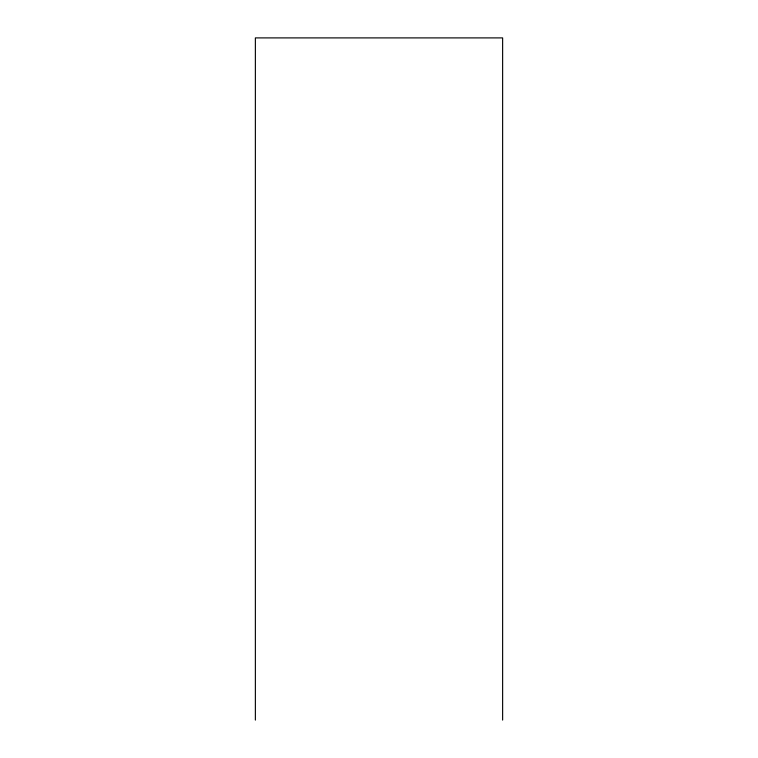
<?xml version="1.0" encoding="UTF-8"?>
<svg xmlns="http://www.w3.org/2000/svg" width="758" height="758" viewBox="0 0 758 758"><rect width="100%" height="100%" fill="white"/><g stroke="black" fill="none" stroke-linecap="round" stroke-linejoin="round"><path stroke-width="1.14" d="M502.63 720.1L502.63 37.9L255.37 37.9L255.37 720.1"/></g></svg>
